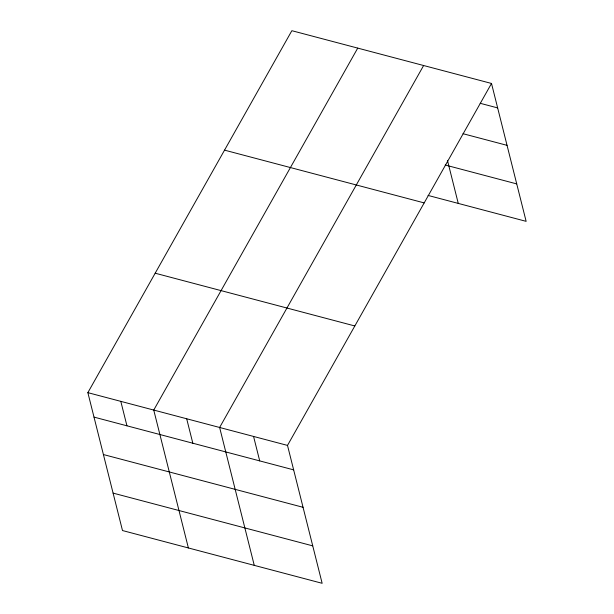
<?xml version="1.0" encoding="UTF-8"?>
<svg xmlns="http://www.w3.org/2000/svg" width="614" height="614" viewBox="0 0 614 614"><rect width="100%" height="100%" fill="white"/><g stroke="black" fill="none" stroke-linecap="round" stroke-linejoin="round"><path stroke-width="0.92" d="M491.507 83.458L287.505 445.411L322.143 583.3L122.493 530.542L87.863 392.653L291.857 30.7L491.507 83.458L526.137 221.347L428.065 195.429M357.739 48.107L153.746 410.068L188.383 547.949M423.622 65.521L219.628 427.474L254.265 565.364M480.217 103.305L497.647 107.91M463.017 133.706L507.049 145.341M445.196 165.005L516.735 183.908M224.54 150.146L424.182 202.904M155.181 273.207L354.831 325.965M87.863 392.653L287.505 445.411M94.003 417.106L293.653 469.863M103.405 454.544L303.055 507.302M113.091 493.111L312.741 545.869M447.476 160.461L458.259 203.411M253.567 436.447L259.714 460.899M186.687 418.771L192.827 443.224M120.805 401.356L126.944 425.817"/></g></svg>
